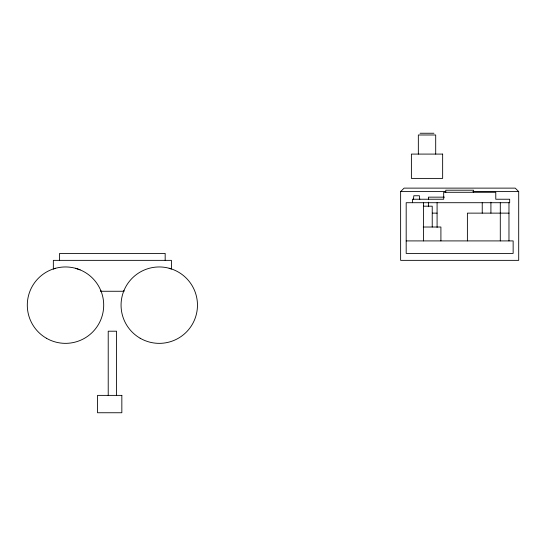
<?xml version="1.0" encoding="UTF-8"?>
<svg xmlns="http://www.w3.org/2000/svg" width="546" height="546" viewBox="0 0 546 546"><rect width="100%" height="100%" fill="white"/><g stroke="black" fill="none" stroke-linecap="round" stroke-linejoin="round"><path stroke-width="0.82" d="M413.438 199.624L413.82 195.761L419.376 195.761L419.765 199.624M123.724 291.264L123.976 290.54M400.627 191.598L404.095 188.124L515.226 188.124L518.7 191.598L518.7 260.36L400.627 260.36L400.627 191.598L445.645 191.598M55.617 268.257L53.344 269.028L53.344 260.36L171.424 260.36L171.424 269.028L169.151 268.257M420.072 133.251L433.961 133.251M472.829 191.598L518.7 191.598M444.458 197.154L428.405 197.154L428.405 199.672M423.334 206.183L432.227 206.183L432.227 227.02M432.357 213.131L437.087 213.131M500.081 213.131L467.39 213.131L467.39 240.909M500.293 213.131L509.063 213.131M423.232 227.02L440.909 227.02L440.909 240.909M406.183 240.909L513.144 240.909L513.144 253.412L406.183 253.412L406.183 202.709L509.671 202.709L509.671 199.235L495.782 199.235L495.782 192.294L443.686 192.294L443.686 199.235L412.435 199.235L412.435 202.709M100.792 291.264L123.976 291.264M75.389 268.257L80.119 269.867M100.792 290.54L101.037 291.264M508.974 202.709L508.974 240.909M500.293 202.709L500.293 240.909M490.915 202.197L490.915 213.131M482.234 202.709L482.234 213.131M473.553 192.52L473.553 190.206L445.768 190.206L445.768 192.52M437.087 202.709L437.087 227.443M435.701 154.088L435.701 134.992L418.338 134.992L418.338 154.088M428.405 202.197L428.405 206.716M423.546 202.709L423.546 240.909M165.172 260.36L165.172 253.412L59.596 253.412L59.596 260.36M116.551 395.577L116.551 331.204L108.217 331.204L108.217 395.577M442.649 154.088L411.391 154.088L411.391 178.399L442.649 178.399L442.649 154.088M121.84 395.379L97.529 395.379L97.529 412.749L121.84 412.749L121.84 395.379M46.403 338.24A38.2 38.2 0 0 0 103.699 305.159A38.2 38.2 0 0 0 46.403 272.072A38.2 38.2 0 0 0 46.403 338.24M140.165 338.24A38.2 38.2 0 0 0 197.468 305.159A38.2 38.2 0 0 0 140.165 272.072A38.2 38.2 0 0 0 140.165 338.24"/></g></svg>
